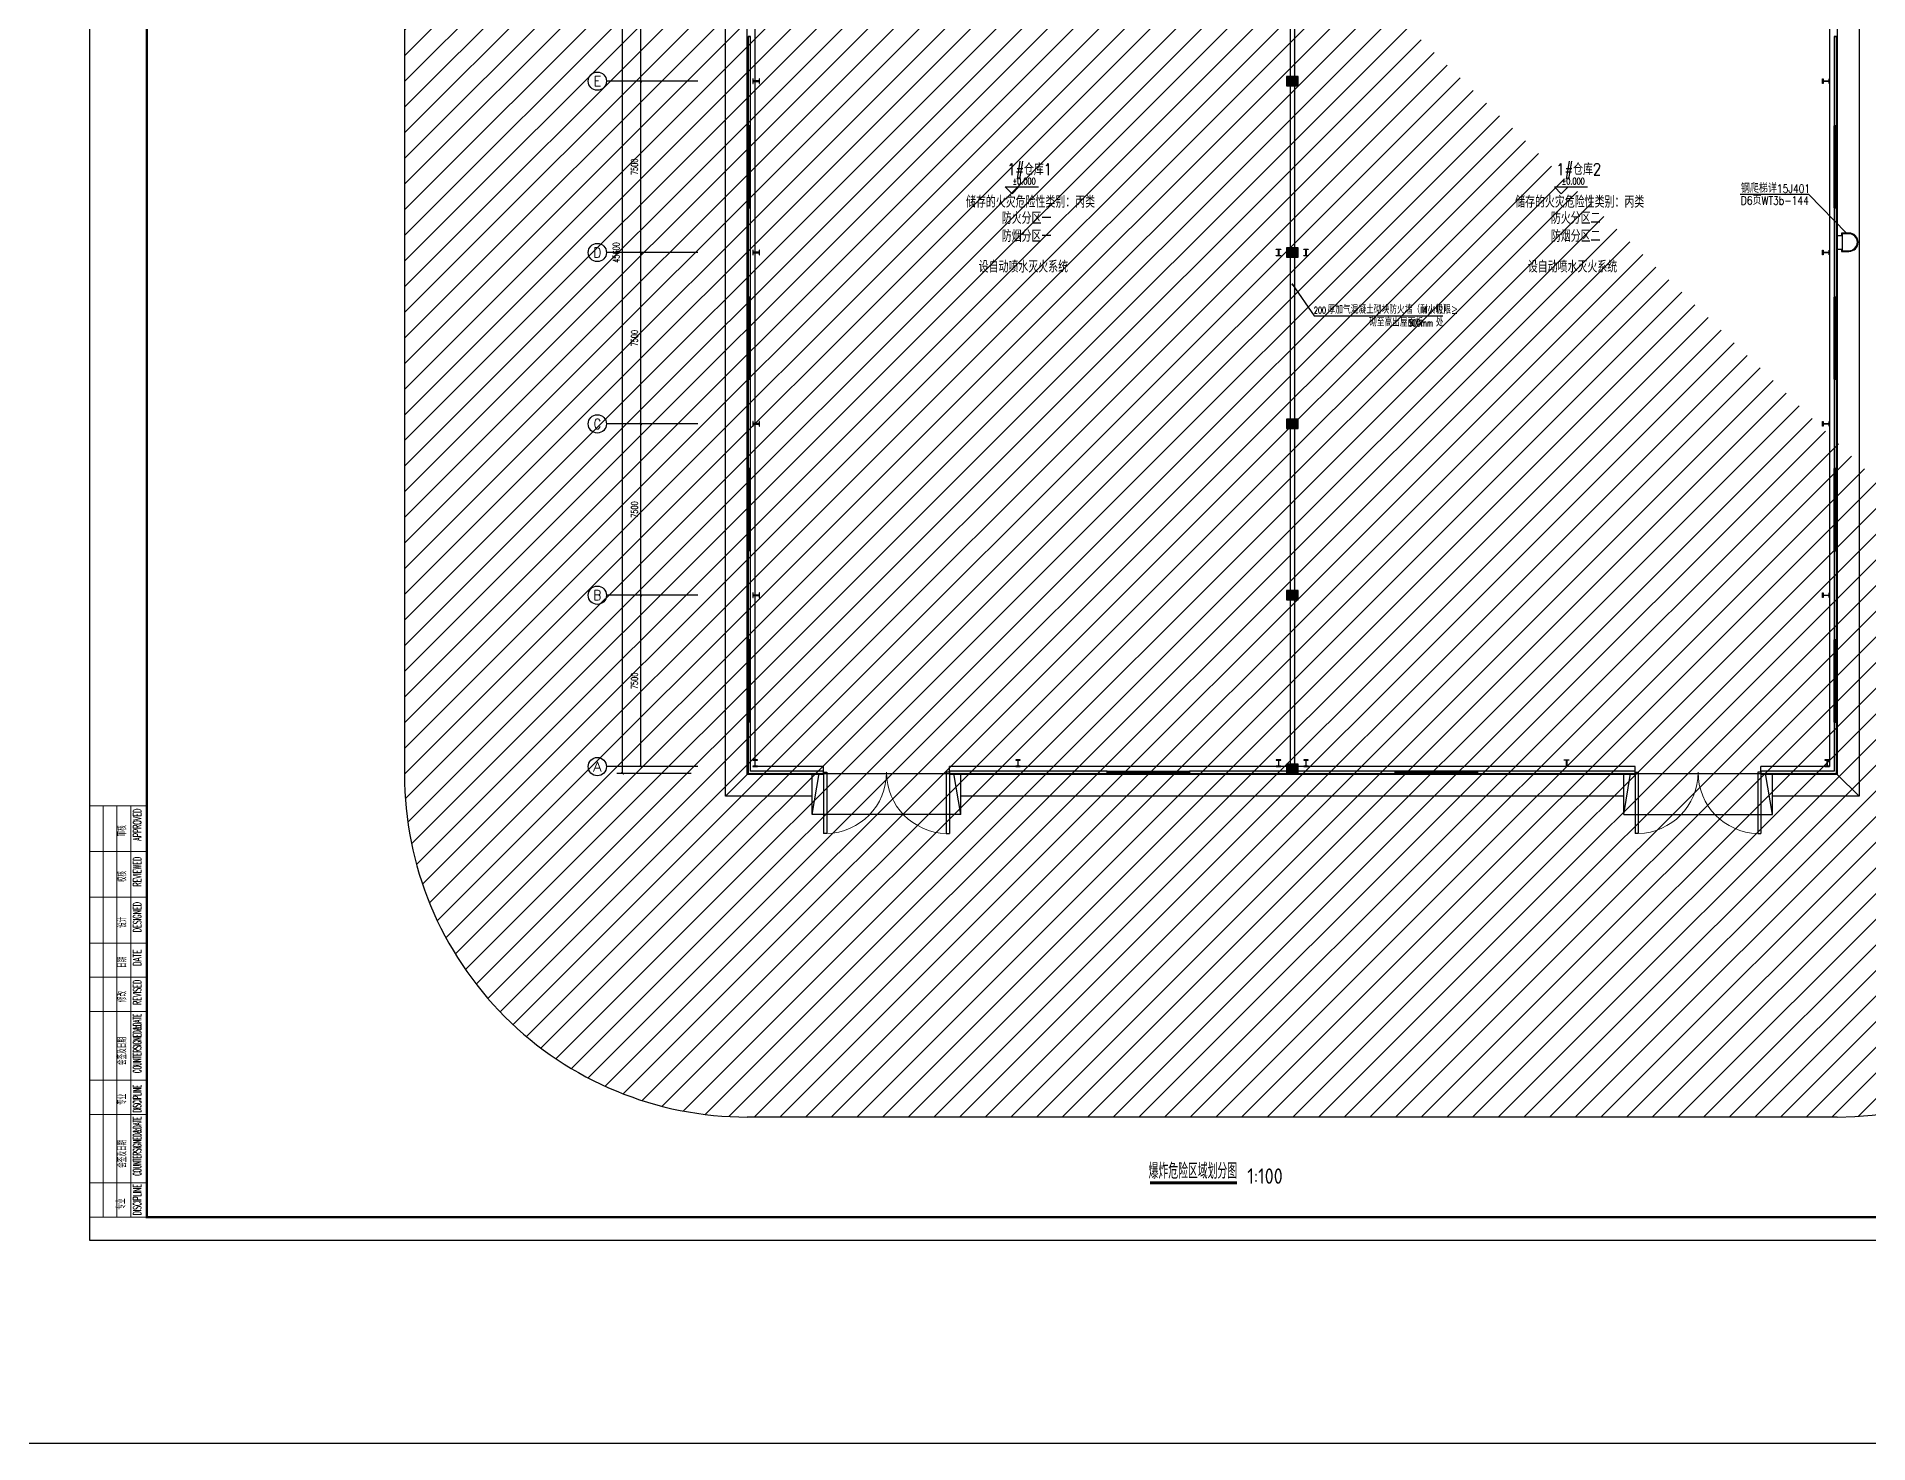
# Model space of a CAD drawing. Extents: x 4532298 to 10139194, y -639876 to -207028.
# Drawn here: x 5225717 to 5305847, y -383759 to -322187 of the extents above; entities that cross this region are included whole.
import ezdxf
from ezdxf.enums import TextEntityAlignment as Align

# ---------------------------------------------------------------- set-up
doc = ezdxf.new("R2010")
doc.units = 0
doc.header["$LTSCALE"] = 1000
doc.header["$MEASUREMENT"] = 0
doc.layers.get('0').update_dxf_attribs({"linetype": 'CONTINUOUS'})
doc.layers.get('Defpoints').update_dxf_attribs({"linetype": 'CONTINUOUS'})
for name, color, linetype in [('AXIS_TEXT', 7, 'CONTINUOUS'), ('DIM_SYMB', 3, 'CONTINUOUS'), ('PUB_HATCH', 8, 'CONTINUOUS'), ('PUB_TEXT', 7, 'CONTINUOUS'), ('PUB_TITLE', 4, 'CONTINUOUS'), ('PUB_WALL', 9, 'CONTINUOUS'), ('WALL-MOVE', 6, 'CONTINUOUS'), ('建筑底图', 251, 'CONTINUOUS')]:
    doc.layers.add(name, color=color, linetype=linetype)
doc.styles.add('_HZTXT', font='txt.shx', dxfattribs={"width": 0.8, "bigfont": 'HZTXT.shx'})
doc.styles.add('_TCH_AXIS', font='COMPLEX', dxfattribs={"bigfont": 'GBCBIG'})
doc.styles.add('_TCH_DIM', font='SIMPLEX', dxfattribs={"bigfont": 'GBCBIG'})
doc.styles.add('_TCH_DIM_T3', font='SIMPLEX', dxfattribs={"width": 0.705882, "bigfont": 'GBCBIG'})
doc.styles.add('COMPLEX', font='COMPLEX')
doc.styles.add('PDA', font='txt', dxfattribs={"width": 0.7, "bigfont": 'gbcbig.shx'})
doc.styles.add('sceic', font='sceie.shx', dxfattribs={"width": 0.67, "bigfont": 'sceic.shx'})
doc.styles.get("Standard").update_dxf_attribs({"font": 'GBENOR', "bigfont": 'GBCBIG'})
doc.styles.add('UserTxtStyle16', font='txt', dxfattribs={"width": 0.667, "bigfont": 'gbcbig.shx'})
doc.dimstyles.new('_TCH_ARCH&&100', dxfattribs={"dimtxt": 297.5, "dimasz": 100, "dimexe": 250, "dimexo": 300, "dimgap": 126.25, "dimtad": 1, "dimdec": 0, "dimzin": 0, "dimdsep": 46, "dimtxsty": '_TCH_DIM_T3', "dimblk": 'ARCHTICK', "dimcen": 0.09, "dimclrt": 7, "dimazin": 2, "dimtfac": 1, "dimtdec": 0, "dimtix": 1, "dimtmove": 2, "dimatfit": 3, "dimfxl": 0, "dimtolj": 1, "dimtzin": 0, "dimarcsym": 0})

# ---------------------------------------------------------------- blocks, each defined once
blk = doc.blocks.new('_ArchTick')
at = {"color": 0, "linetype": 'ByBlock', "const_width": 0.4}
blk.add_lwpolyline([(-0.5, -0.5), (0.5, 0.5)], dxfattribs=at)
blk = doc.blocks.new('*D1032')
at = {"layer": 'Defpoints', "color": 0, "transparency": 16777216}
for p in [(5251346, -308837), (5254646, -308837), (5254646, -354437)]:
    blk.add_point(p, dxfattribs=at)
at = {"layer": '建筑底图', "color": 0, "lineweight": -2, "transparency": 16777216}
for p, q in [((5254346, -308837), (5251096, -308837)), ((5251346, -354437), (5251346, -308837)), ((5254346, -354437), (5251096, -354437))]:
    blk.add_line(p, q, dxfattribs=at)
at = {"layer": '建筑底图', "color": 0, "lineweight": -2, "transparency": 16777216, "xscale": 100, "yscale": 100, "zscale": 100}
for p, rotation in [((5251346, -308837), 90), ((5251346, -354437), 270)]:
    blk.add_blockref('_ArchTick', p, dxfattribs=dict(at, rotation=rotation))
at = {"layer": '建筑底图', "color": 7, "transparency": 16777216, "insert": (5251071, -331637), "char_height": 297.5, "attachment_point": 5, "rotation": 90, "style": '_TCH_DIM_T3'}
blk.add_mtext('\\A1;45600', dxfattribs=at)
blk = doc.blocks.new('*D1033')
at = {"layer": 'Defpoints', "color": 0, "transparency": 16777216}
for p in [(5252146, -346637), (5254646, -346637), (5254646, -354137)]:
    blk.add_point(p, dxfattribs=at)
at = {"layer": '建筑底图', "color": 0, "lineweight": -2, "transparency": 16777216}
for p, q in [((5254346, -346637), (5251896, -346637)), ((5252146, -354137), (5252146, -346637)), ((5254346, -354137), (5251896, -354137))]:
    blk.add_line(p, q, dxfattribs=at)
at = {"layer": '建筑底图', "color": 0, "lineweight": -2, "transparency": 16777216, "xscale": 100, "yscale": 100, "zscale": 100}
for p, rotation in [((5252146, -346637), 90), ((5252146, -354137), 270)]:
    blk.add_blockref('_ArchTick', p, dxfattribs=dict(at, rotation=rotation))
at = {"layer": '建筑底图', "color": 7, "transparency": 16777216, "insert": (5251871, -350387), "char_height": 297.5, "attachment_point": 5, "rotation": 90, "style": '_TCH_DIM_T3'}
blk.add_mtext('\\A1;7500', dxfattribs=at)
blk = doc.blocks.new('*D1034')
at = {"layer": 'Defpoints', "color": 0, "transparency": 16777216}
for p in [(5252146, -339137), (5254646, -339137), (5254646, -346637)]:
    blk.add_point(p, dxfattribs=at)
at = {"layer": '建筑底图', "color": 0, "lineweight": -2, "transparency": 16777216}
for p, q in [((5254346, -339137), (5251896, -339137)), ((5252146, -346637), (5252146, -339137)), ((5254346, -346637), (5251896, -346637))]:
    blk.add_line(p, q, dxfattribs=at)
at = {"layer": '建筑底图', "color": 0, "lineweight": -2, "transparency": 16777216, "xscale": 100, "yscale": 100, "zscale": 100}
for p, rotation in [((5252146, -339137), 90), ((5252146, -346637), 270)]:
    blk.add_blockref('_ArchTick', p, dxfattribs=dict(at, rotation=rotation))
at = {"layer": '建筑底图', "color": 7, "transparency": 16777216, "insert": (5251871, -342887), "char_height": 297.5, "attachment_point": 5, "rotation": 90, "style": '_TCH_DIM_T3'}
blk.add_mtext('\\A1;7500', dxfattribs=at)
blk = doc.blocks.new('*D1035')
at = {"layer": 'Defpoints', "color": 0, "transparency": 16777216}
for p in [(5252146, -331637), (5254646, -331637), (5254646, -339137)]:
    blk.add_point(p, dxfattribs=at)
at = {"layer": '建筑底图', "color": 0, "lineweight": -2, "transparency": 16777216}
for p, q in [((5254346, -331637), (5251896, -331637)), ((5252146, -339137), (5252146, -331637)), ((5254346, -339137), (5251896, -339137))]:
    blk.add_line(p, q, dxfattribs=at)
at = {"layer": '建筑底图', "color": 0, "lineweight": -2, "transparency": 16777216, "xscale": 100, "yscale": 100, "zscale": 100}
for p, rotation in [((5252146, -331637), 90), ((5252146, -339137), 270)]:
    blk.add_blockref('_ArchTick', p, dxfattribs=dict(at, rotation=rotation))
at = {"layer": '建筑底图', "color": 7, "transparency": 16777216, "insert": (5251871, -335387), "char_height": 297.5, "attachment_point": 5, "rotation": 90, "style": '_TCH_DIM_T3'}
blk.add_mtext('\\A1;7500', dxfattribs=at)
blk = doc.blocks.new('*D1036')
at = {"layer": 'Defpoints', "color": 0, "transparency": 16777216}
for p in [(5252146, -324137), (5254646, -324137), (5254646, -331637)]:
    blk.add_point(p, dxfattribs=at)
at = {"layer": '建筑底图', "color": 0, "lineweight": -2, "transparency": 16777216}
for p, q in [((5254346, -324137), (5251896, -324137)), ((5252146, -331637), (5252146, -324137)), ((5254346, -331637), (5251896, -331637))]:
    blk.add_line(p, q, dxfattribs=at)
at = {"layer": '建筑底图', "color": 0, "lineweight": -2, "transparency": 16777216, "xscale": 100, "yscale": 100, "zscale": 100}
for p, rotation in [((5252146, -324137), 90), ((5252146, -331637), 270)]:
    blk.add_blockref('_ArchTick', p, dxfattribs=dict(at, rotation=rotation))
at = {"layer": '建筑底图', "color": 7, "transparency": 16777216, "insert": (5251871, -327887), "char_height": 297.5, "attachment_point": 5, "rotation": 90, "style": '_TCH_DIM_T3'}
blk.add_mtext('\\A1;7500', dxfattribs=at)
blk = doc.blocks.new('*D1037')
at = {"layer": 'Defpoints', "color": 0, "transparency": 16777216}
for p in [(5252146, -316637), (5254646, -316637), (5254646, -324137)]:
    blk.add_point(p, dxfattribs=at)
at = {"layer": '建筑底图', "color": 0, "lineweight": -2, "transparency": 16777216}
for p, q in [((5254346, -316637), (5251896, -316637)), ((5252146, -324137), (5252146, -316637)), ((5254346, -324137), (5251896, -324137))]:
    blk.add_line(p, q, dxfattribs=at)
at = {"layer": '建筑底图', "color": 0, "lineweight": -2, "transparency": 16777216, "xscale": 100, "yscale": 100, "zscale": 100}
for p, rotation in [((5252146, -316637), 90), ((5252146, -324137), 270)]:
    blk.add_blockref('_ArchTick', p, dxfattribs=dict(at, rotation=rotation))
at = {"layer": '建筑底图', "color": 7, "transparency": 16777216, "insert": (5251871, -320387), "char_height": 297.5, "attachment_point": 5, "rotation": 90, "style": '_TCH_DIM_T3'}
blk.add_mtext('\\A1;7500', dxfattribs=at)
blk = doc.blocks.new('$TCHSYS$WIN2D')
for p, q in [((-0.5, 0.5), (0.5, 0.5)), ((-0.5, 0.5), (-0.5, -0.5)), ((0.5, 0.5), (0.5, -0.5)), ((0.5, 0.167), (-0.5, 0.167)), ((0.5, -0.167), (-0.5, -0.167)), ((-0.5, -0.5), (0.5, -0.5))]:
    blk.add_line(p, q)
blk = doc.blocks.new('$DorLib2D$00000002')
for p, q in [((-0.5, 0), (-0.5, 0.4875)), ((-0.475, 0.4875), (-0.5, 0.4875)), ((-0.475, 0), (-0.475, 0.4875)), ((0.475, 0), (0.475, 0.4875)), ((0.475, 0.4875), (0.5, 0.4875)), ((0.5, 0), (0.5, 0.4875)), ((-0.5, 0), (-0.475, 0)), ((0.5, 0), (0.475, 0))]:
    blk.add_line(p, q)
at = {"lineweight": 13}
for centre, start, end in [((-0.4875, 0), 0, 88.53072), ((0.4875, 0), 91.46928, 180)]:
    blk.add_arc(centre, 0.4875, start, end, dxfattribs=at)
blk = doc.blocks.new('_FZH')
blk.add_lwpolyline([(-0.5, -0.5), (0.5, -0.5), (0.5, 0.5), (-0.5, 0.5)], close=True)
at = {"layer": 'PUB_HATCH'}
blk.add_solid([(-0.5, -0.5), (0.5, -0.5), (-0.5, 0.5), (0.5, 0.5)], dxfattribs=at)
blk = doc.blocks.new('_AXISO')
blk.add_circle((0, 0), 0.5)
at = {"layer": 'AXIS_TEXT', "style": 'COMPLEX', "width": 1.041667}
blk.add_attdef('A', text='', height=0.56, dxfattribs=at).set_placement((-0.25, -0.28), (0.25, -0.28), align=Align.FIT)

msp = doc.modelspace()

# ---------------------------------------------------------------- hatches: boundary and pattern name
h = msp.add_hatch()
h.set_pattern_fill('ANSI31', color=1, scale=500)
h.set_pattern_definition([(45, (-77519.9, -11738.2), (-561.26601, 561.26601), [])])
edge = h.paths.add_edge_path()
edge.add_arc((5304486.1, -308796.5), 15000, 359.999991, 450.000064)
edge.add_line((5319486.1, -308796.5), (5319486.1, -354476.5))
edge.add_line((5256806.1, -293796.5), (5304486.1, -293796.5))
edge.add_arc((5256806.1, -308796.5), 15000, 90, 180.000009)
edge.add_line((5241806.1, -308796.5), (5241806.1, -354476.5))
edge.add_arc((5256806.1, -354476.5), 15000, 179.999991, 270)
edge.add_line((5304486.1, -369476.5), (5256806.1, -369476.5))
edge.add_arc((5304486.1, -354476.5), 15000, 270, 360)
at = {"layer": 'PUB_WALL'}
for points in [[(5256846.1, -326086.5), (5256946.1, -326086.5), (5256916.1, -326056.5), (5256876.1, -326056.5)], [(5304346.1, -348586.5), (5304446.1, -348586.5), (5304416.1, -348556.5), (5304376.1, -348556.5)]]:
    msp.add_hatch(color=256, dxfattribs=at).paths.add_polyline_path(points)
at = {"layer": '建筑底图'}
for points in [[(5280546.1, -323936.5), (5280586.1, -323936.5), (5280586.1, -316836.5), (5280546.1, -316836.5)], [(5280706.1, -323936.5), (5280746.1, -323936.5), (5280746.1, -316836.5), (5280706.1, -316836.5)], [(5256946.1, -322186.5), (5256846.1, -322186.5), (5256876.1, -322216.5), (5256916.1, -322216.5)], [(5256846.1, -322186.5), (5256846.1, -326086.5), (5256876.1, -326056.5), (5256876.1, -322216.5)], [(5256946.1, -326086.5), (5256946.1, -322186.5), (5256916.1, -322216.5), (5256916.1, -326056.5)], [(5304446.1, -322186.5), (5304346.1, -322186.5), (5304376.1, -322216.5), (5304416.1, -322216.5)], [(5304346.1, -322186.5), (5304346.1, -326086.5), (5304376.1, -326056.5), (5304376.1, -322216.5)], [(5304446.1, -326086.5), (5304446.1, -322186.5), (5304416.1, -322216.5), (5304416.1, -326056.5)], [(5257330.1, -324146.5), (5257330.1, -324236.5), (5257346.1, -324236.5), (5257346.1, -324036.5), (5257330.1, -324036.5), (5257330.1, -324126.5), (5257062.1, -324126.5), (5257062.1, -324036.5), (5257046.1, -324036.5), (5257046.1, -324236.5), (5257062.1, -324236.5), (5257062.1, -324146.5)], [(5280896.1, -323936.5), (5280396.1, -323936.5), (5280436.1, -323976.5), (5280856.1, -323976.5)], [(5280396.1, -323936.5), (5280396.1, -324336.5), (5280436.1, -324296.5), (5280436.1, -323976.5)], [(5280396.1, -324336.5), (5280896.1, -324336.5), (5280856.1, -324296.5), (5280436.1, -324296.5)], [(5280546.1, -331436.5), (5280586.1, -331436.5), (5280586.1, -324336.5), (5280546.1, -324336.5)], [(5280706.1, -331436.5), (5280746.1, -331436.5), (5280746.1, -324336.5), (5280706.1, -324336.5)], [(5280896.1, -324336.5), (5280896.1, -323936.5), (5280856.1, -323976.5), (5280856.1, -324296.5)], [(5303862.1, -324146.5), (5303862.1, -324236.5), (5303846.1, -324236.5), (5303846.1, -324036.5), (5303862.1, -324036.5), (5303862.1, -324126.5), (5304130.1, -324126.5), (5304130.1, -324036.5), (5304146.1, -324036.5), (5304146.1, -324236.5), (5304130.1, -324236.5), (5304130.1, -324146.5)], [(5304346.1, -326086.5), (5304446.1, -326086.5), (5304416.1, -326056.5), (5304376.1, -326056.5)], [(5256946.1, -329686.5), (5256846.1, -329686.5), (5256876.1, -329716.5), (5256916.1, -329716.5)], [(5256846.1, -329686.5), (5256846.1, -333586.5), (5256876.1, -333556.5), (5256876.1, -329716.5)], [(5256946.1, -333586.5), (5256946.1, -329686.5), (5256916.1, -329716.5), (5256916.1, -333556.5)], [(5304446.1, -329686.5), (5304346.1, -329686.5), (5304376.1, -329716.5), (5304416.1, -329716.5)], [(5304346.1, -329686.5), (5304346.1, -333586.5), (5304376.1, -333556.5), (5304376.1, -329716.5)], [(5304446.1, -333586.5), (5304446.1, -329686.5), (5304416.1, -329716.5), (5304416.1, -333556.5)], [(5257330.1, -331646.5), (5257330.1, -331736.5), (5257346.1, -331736.5), (5257346.1, -331536.5), (5257330.1, -331536.5), (5257330.1, -331626.5), (5257062.1, -331626.5), (5257062.1, -331536.5), (5257046.1, -331536.5), (5257046.1, -331736.5), (5257062.1, -331736.5), (5257062.1, -331646.5)], [(5280056.1, -331770.5), (5280146.1, -331770.5), (5280146.1, -331786.5), (5279946.1, -331786.5), (5279946.1, -331770.5), (5280036.1, -331770.5), (5280036.1, -331502.5), (5279946.1, -331502.5), (5279946.1, -331486.5), (5280146.1, -331486.5), (5280146.1, -331502.5), (5280056.1, -331502.5)], [(5280896.1, -331436.5), (5280396.1, -331436.5), (5280436.1, -331476.5), (5280856.1, -331476.5)], [(5280396.1, -331436.5), (5280396.1, -331836.5), (5280436.1, -331796.5), (5280436.1, -331476.5)], [(5280896.1, -331836.5), (5280896.1, -331436.5), (5280856.1, -331476.5), (5280856.1, -331796.5)], [(5281256.1, -331770.5), (5281346.1, -331770.5), (5281346.1, -331786.5), (5281146.1, -331786.5), (5281146.1, -331770.5), (5281236.1, -331770.5), (5281236.1, -331502.5), (5281146.1, -331502.5), (5281146.1, -331486.5), (5281346.1, -331486.5), (5281346.1, -331502.5), (5281256.1, -331502.5)], [(5303862.1, -331646.5), (5303862.1, -331736.5), (5303846.1, -331736.5), (5303846.1, -331536.5), (5303862.1, -331536.5), (5303862.1, -331626.5), (5304130.1, -331626.5), (5304130.1, -331536.5), (5304146.1, -331536.5), (5304146.1, -331736.5), (5304130.1, -331736.5), (5304130.1, -331646.5)], [(5280396.1, -331836.5), (5280896.1, -331836.5), (5280856.1, -331796.5), (5280436.1, -331796.5)], [(5280546.1, -338936.5), (5280586.1, -338936.5), (5280586.1, -331836.5), (5280546.1, -331836.5)], [(5280706.1, -338936.5), (5280746.1, -338936.5), (5280746.1, -331836.5), (5280706.1, -331836.5)], [(5256846.1, -333586.5), (5256946.1, -333586.5), (5256916.1, -333556.5), (5256876.1, -333556.5)], [(5304346.1, -333586.5), (5304446.1, -333586.5), (5304416.1, -333556.5), (5304376.1, -333556.5)], [(5256946.1, -337186.5), (5256846.1, -337186.5), (5256876.1, -337216.5), (5256916.1, -337216.5)], [(5256846.1, -337186.5), (5256846.1, -341086.5), (5256876.1, -341056.5), (5256876.1, -337216.5)], [(5256946.1, -341086.5), (5256946.1, -337186.5), (5256916.1, -337216.5), (5256916.1, -341056.5)], [(5304446.1, -337186.5), (5304346.1, -337186.5), (5304376.1, -337216.5), (5304416.1, -337216.5)], [(5304346.1, -337186.5), (5304346.1, -341086.5), (5304376.1, -341056.5), (5304376.1, -337216.5)], [(5304446.1, -341086.5), (5304446.1, -337186.5), (5304416.1, -337216.5), (5304416.1, -341056.5)], [(5280896.1, -338936.5), (5280396.1, -338936.5), (5280436.1, -338976.5), (5280856.1, -338976.5)], [(5280396.1, -338936.5), (5280396.1, -339336.5), (5280436.1, -339296.5), (5280436.1, -338976.5)], [(5280896.1, -339336.5), (5280896.1, -338936.5), (5280856.1, -338976.5), (5280856.1, -339296.5)], [(5257330.1, -339146.5), (5257330.1, -339236.5), (5257346.1, -339236.5), (5257346.1, -339036.5), (5257330.1, -339036.5), (5257330.1, -339126.5), (5257062.1, -339126.5), (5257062.1, -339036.5), (5257046.1, -339036.5), (5257046.1, -339236.5), (5257062.1, -339236.5), (5257062.1, -339146.5)], [(5280396.1, -339336.5), (5280896.1, -339336.5), (5280856.1, -339296.5), (5280436.1, -339296.5)], [(5280546.1, -346436.5), (5280586.1, -346436.5), (5280586.1, -339336.5), (5280546.1, -339336.5)], [(5280706.1, -346436.5), (5280746.1, -346436.5), (5280746.1, -339336.5), (5280706.1, -339336.5)], [(5303862.1, -339146.5), (5303862.1, -339236.5), (5303846.1, -339236.5), (5303846.1, -339036.5), (5303862.1, -339036.5), (5303862.1, -339126.5), (5304130.1, -339126.5), (5304130.1, -339036.5), (5304146.1, -339036.5), (5304146.1, -339236.5), (5304130.1, -339236.5), (5304130.1, -339146.5)], [(5256846.1, -341086.5), (5256946.1, -341086.5), (5256916.1, -341056.5), (5256876.1, -341056.5)], [(5304346.1, -341086.5), (5304446.1, -341086.5), (5304416.1, -341056.5), (5304376.1, -341056.5)], [(5256946.1, -344686.5), (5256846.1, -344686.5), (5256876.1, -344716.5), (5256916.1, -344716.5)], [(5256846.1, -344686.5), (5256846.1, -348586.5), (5256876.1, -348556.5), (5256876.1, -344716.5)], [(5256946.1, -348586.5), (5256946.1, -344686.5), (5256916.1, -344716.5), (5256916.1, -348556.5)], [(5304446.1, -344686.5), (5304346.1, -344686.5), (5304376.1, -344716.5), (5304416.1, -344716.5)], [(5304346.1, -344686.5), (5304346.1, -348586.5), (5304376.1, -348556.5), (5304376.1, -344716.5)], [(5304446.1, -348586.5), (5304446.1, -344686.5), (5304416.1, -344716.5), (5304416.1, -348556.5)], [(5257330.1, -346646.5), (5257330.1, -346736.5), (5257346.1, -346736.5), (5257346.1, -346536.5), (5257330.1, -346536.5), (5257330.1, -346626.5), (5257062.1, -346626.5), (5257062.1, -346536.5), (5257046.1, -346536.5), (5257046.1, -346736.5), (5257062.1, -346736.5), (5257062.1, -346646.5)], [(5280896.1, -346436.5), (5280396.1, -346436.5), (5280436.1, -346476.5), (5280856.1, -346476.5)], [(5280396.1, -346436.5), (5280396.1, -346836.5), (5280436.1, -346796.5), (5280436.1, -346476.5)], [(5280396.1, -346836.5), (5280896.1, -346836.5), (5280856.1, -346796.5), (5280436.1, -346796.5)], [(5280546.1, -354036.5), (5280586.1, -354036.5), (5280586.1, -346836.5), (5280546.1, -346836.5)], [(5280706.1, -354036.5), (5280746.1, -354036.5), (5280746.1, -346836.5), (5280706.1, -346836.5)], [(5280896.1, -346836.5), (5280896.1, -346436.5), (5280856.1, -346476.5), (5280856.1, -346796.5)], [(5303862.1, -346646.5), (5303862.1, -346736.5), (5303846.1, -346736.5), (5303846.1, -346536.5), (5303862.1, -346536.5), (5303862.1, -346626.5), (5304130.1, -346626.5), (5304130.1, -346536.5), (5304146.1, -346536.5), (5304146.1, -346736.5), (5304130.1, -346736.5), (5304130.1, -346646.5)], [(5256846.1, -348586.5), (5256946.1, -348586.5), (5256916.1, -348556.5), (5256876.1, -348556.5)], [(5256946.1, -352186.5), (5256846.1, -352186.5), (5256876.1, -352216.5), (5256916.1, -352216.5)], [(5256846.1, -352186.5), (5256846.1, -354436.5), (5256876.1, -354406.5), (5256876.1, -352216.5)], [(5256946.1, -354336.5), (5256946.1, -352186.5), (5256916.1, -352216.5), (5256916.1, -354366.5)], [(5304446.1, -352186.5), (5304346.1, -352186.5), (5304376.1, -352216.5), (5304416.1, -352216.5)], [(5304346.1, -352186.5), (5304346.1, -354336.5), (5304376.1, -354366.5), (5304376.1, -352216.5)], [(5304446.1, -354436.5), (5304446.1, -352186.5), (5304416.1, -352216.5), (5304416.1, -354406.5)], [(5257156.1, -353852.5), (5257246.1, -353852.5), (5257246.1, -353836.5), (5257046.1, -353836.5), (5257046.1, -353852.5), (5257136.1, -353852.5), (5257136.1, -354120.5), (5257046.1, -354120.5), (5257046.1, -354136.5), (5257246.1, -354136.5), (5257246.1, -354120.5), (5257156.1, -354120.5)], [(5268656.1, -353852.5), (5268746.1, -353852.5), (5268746.1, -353836.5), (5268546.1, -353836.5), (5268546.1, -353852.5), (5268636.1, -353852.5), (5268636.1, -354120.5), (5268546.1, -354120.5), (5268546.1, -354136.5), (5268746.1, -354136.5), (5268746.1, -354120.5), (5268656.1, -354120.5)], [(5280056.1, -353852.5), (5280146.1, -353852.5), (5280146.1, -353836.5), (5279946.1, -353836.5), (5279946.1, -353852.5), (5280036.1, -353852.5), (5280036.1, -354120.5), (5279946.1, -354120.5), (5279946.1, -354136.5), (5280146.1, -354136.5), (5280146.1, -354120.5), (5280056.1, -354120.5)], [(5280896.1, -354036.5), (5280396.1, -354036.5), (5280436.1, -354076.5), (5280856.1, -354076.5)], [(5280396.1, -354036.5), (5280396.1, -354436.5), (5280436.1, -354396.5), (5280436.1, -354076.5)], [(5280896.1, -354436.5), (5280896.1, -354036.5), (5280856.1, -354076.5), (5280856.1, -354396.5)], [(5281256.1, -353852.5), (5281346.1, -353852.5), (5281346.1, -353836.5), (5281146.1, -353836.5), (5281146.1, -353852.5), (5281236.1, -353852.5), (5281236.1, -354120.5), (5281146.1, -354120.5), (5281146.1, -354136.5), (5281346.1, -354136.5), (5281346.1, -354120.5), (5281256.1, -354120.5)], [(5292636.1, -353852.5), (5292546.1, -353852.5), (5292546.1, -353836.5), (5292746.1, -353836.5), (5292746.1, -353852.5), (5292656.1, -353852.5), (5292656.1, -354120.5), (5292746.1, -354120.5), (5292746.1, -354136.5), (5292546.1, -354136.5), (5292546.1, -354120.5), (5292636.1, -354120.5)], [(5304056.1, -353852.5), (5304146.1, -353852.5), (5304146.1, -353836.5), (5303946.1, -353836.5), (5303946.1, -353852.5), (5304036.1, -353852.5), (5304036.1, -354120.5), (5303946.1, -354120.5), (5303946.1, -354136.5), (5304146.1, -354136.5), (5304146.1, -354120.5), (5304056.1, -354120.5)], [(5256846.1, -354436.5), (5260146.1, -354436.5), (5260116.1, -354406.5), (5256876.1, -354406.5)], [(5260146.1, -354336.5), (5256946.1, -354336.5), (5256916.1, -354366.5), (5260116.1, -354366.5)], [(5260146.1, -354436.5), (5260146.1, -354336.5), (5260116.1, -354366.5), (5260116.1, -354406.5)], [(5272546.1, -354336.5), (5265646.1, -354336.5), (5265676.1, -354366.5), (5272516.1, -354366.5)], [(5265646.1, -354336.5), (5265646.1, -354436.5), (5265676.1, -354406.5), (5265676.1, -354366.5)], [(5265646.1, -354436.5), (5272546.1, -354436.5), (5272516.1, -354406.5), (5265676.1, -354406.5)], [(5272546.1, -354436.5), (5272546.1, -354336.5), (5272516.1, -354366.5), (5272516.1, -354406.5)], [(5280396.1, -354366.5), (5280396.1, -354336.5), (5276146.1, -354336.5), (5276176.1, -354366.5)], [(5276146.1, -354336.5), (5276146.1, -354436.5), (5276176.1, -354406.5), (5276176.1, -354366.5)], [(5280396.1, -354436.5), (5280396.1, -354406.5), (5276176.1, -354406.5), (5276146.1, -354436.5)], [(5280396.1, -354436.5), (5280896.1, -354436.5), (5280856.1, -354396.5), (5280436.1, -354396.5)], [(5280896.1, -354336.5), (5280896.1, -354366.5), (5285116.1, -354366.5), (5285146.1, -354336.5)], [(5280896.1, -354406.5), (5280896.1, -354436.5), (5285146.1, -354436.5), (5285116.1, -354406.5)], [(5285146.1, -354436.5), (5285146.1, -354336.5), (5285116.1, -354366.5), (5285116.1, -354406.5)], [(5295646.1, -354336.5), (5288746.1, -354336.5), (5288776.1, -354366.5), (5295616.1, -354366.5)], [(5288746.1, -354336.5), (5288746.1, -354436.5), (5288776.1, -354406.5), (5288776.1, -354366.5)], [(5288746.1, -354436.5), (5295646.1, -354436.5), (5295616.1, -354406.5), (5288776.1, -354406.5)], [(5295646.1, -354436.5), (5295646.1, -354336.5), (5295616.1, -354366.5), (5295616.1, -354406.5)], [(5304346.1, -354336.5), (5301146.1, -354336.5), (5301176.1, -354366.5), (5304376.1, -354366.5)], [(5301146.1, -354336.5), (5301146.1, -354436.5), (5301176.1, -354406.5), (5301176.1, -354366.5)], [(5301146.1, -354436.5), (5304446.1, -354436.5), (5304416.1, -354406.5), (5301176.1, -354406.5)]]:
    msp.add_hatch(color=256, dxfattribs=at).paths.add_polyline_path(points)

# ---------------------------------------------------------------- linework, layer by layer
at = {"color": 1}
for p, q in [((5241806.1, -308796.5), (5241806.1, -354476.5)), ((5304486.1, -369476.5), (5256806.1, -369476.5))]:
    msp.add_line(p, q, dxfattribs=at)
at = {"linetype": 'Continuous', "lineweight": 0}
for p, q in [((5228632, -373858.8), (5228632, -355858.8)), ((5229232, -373858.8), (5229232, -355858.8)), ((5229832, -373858.8), (5229832, -355858.8)), ((5228032, -357858.8), (5230532, -357858.8)), ((5228032, -359858.8), (5230532, -359858.8)), ((5228032, -361858.8), (5230532, -361858.8)), ((5228032, -363358.8), (5230532, -363358.8)), ((5228032, -364858.8), (5230532, -364858.8)), ((5228032, -367858.8), (5230532, -367858.8)), ((5228032, -369358.8), (5230532, -369358.8)), ((5228032, -372358.8), (5230532, -372358.8))]:
    msp.add_line(p, q, dxfattribs=at)
at = {"color": 1}
msp.add_lwpolyline([(4532297.7, -207028.1), (5358391.9, -207028.1), (5358391.9, -383759.2), (4532297.7, -383759.2)], close=True, dxfattribs=at)
at = {"linetype": 'Continuous', "lineweight": 0}
msp.add_lwpolyline([(5228032, -355858.8), (5228032, -373858.8), (5230532, -373858.8), (5230532, -355858.8), (5228032, -355858.8)], dxfattribs=at)
at = {"color": 1}
for centre, start, end in [((5256806.1, -354476.5), 179.999991, 270), ((5304486.1, -354476.5), 270, 0)]:
    msp.add_arc(centre, 15000, start, end, dxfattribs=at)
at = {"layer": 'DIM_SYMB', "const_width": 140}
msp.add_lwpolyline([(5274418.8, -372353.4), (5278229.5, -372353.4)], dxfattribs=at)
at = {"layer": 'PUB_TITLE'}
msp.add_lwpolyline([(5228032, -374858.8), (5346932, -374858.8), (5346932, -290758.8), (5228032, -290758.8)], close=True, dxfattribs=at)
at = {"layer": 'PUB_TITLE', "const_width": 100}
msp.add_lwpolyline([(5230532, -373858.8), (5345932, -373858.8), (5345932, -291758.8), (5230532, -291758.8)], close=True, dxfattribs=at)
at = {"layer": 'WALL-MOVE'}
for p, q in [((5256846.1, -326086.5), (5256946.1, -326086.5)), ((5304346.1, -348586.5), (5304446.1, -348586.5))]:
    msp.add_line(p, q, dxfattribs=at)
at = {"layer": '建筑底图'}
for p, q in [((5280546.1, -316836.5), (5280546.1, -323936.5)), ((5280746.1, -316836.5), (5280746.1, -323936.5)), ((5256946.1, -322186.5), (5256846.1, -322186.5)), ((5256846.1, -322186.5), (5256846.1, -326086.5)), ((5256946.1, -326086.5), (5256946.1, -322186.5)), ((5304446.1, -322186.5), (5304346.1, -322186.5)), ((5304346.1, -322186.5), (5304346.1, -326086.5)), ((5304446.1, -326086.5), (5304446.1, -322186.5)), ((5254646.1, -324136.5), (5250646.1, -324136.5)), ((5280546.1, -324336.5), (5280546.1, -331436.5)), ((5280746.1, -324336.5), (5280746.1, -331436.5)), ((5304346.1, -326086.5), (5304446.1, -326086.5)), ((5268390.3, -329067.1), (5268090.3, -328767.1)), ((5268090.3, -328767.1), (5269540.3, -328767.1)), ((5268390.3, -329067.1), (5268690.3, -328767.1)), ((5292412.7, -329067.1), (5292112.7, -328767.1)), ((5292112.7, -328767.1), (5293562.7, -328767.1)), ((5292412.7, -329067.1), (5292712.7, -328767.1)), ((5303246.4, -329104.2), (5304893.7, -330786.5)), ((5256946.1, -329686.5), (5256846.1, -329686.5)), ((5256846.1, -329686.5), (5256846.1, -333586.5)), ((5256946.1, -333586.5), (5256946.1, -329686.5)), ((5304446.1, -329686.5), (5304346.1, -329686.5)), ((5304346.1, -329686.5), (5304346.1, -333586.5)), ((5304446.1, -333586.5), (5304446.1, -329686.5)), ((5254646.1, -331636.5), (5250646.1, -331636.5)), ((5280546.1, -331836.5), (5280546.1, -338936.5)), ((5280746.1, -331836.5), (5280746.1, -338936.5)), ((5280652.3, -333035.6), (5281600.5, -334414.5)), ((5256846.1, -333586.5), (5256946.1, -333586.5)), ((5304346.1, -333586.5), (5304446.1, -333586.5)), ((5281600.5, -334414.5), (5287234.6, -334414.5)), ((5256946.1, -337186.5), (5256846.1, -337186.5)), ((5256846.1, -337186.5), (5256846.1, -341086.5)), ((5256946.1, -341086.5), (5256946.1, -337186.5)), ((5304446.1, -337186.5), (5304346.1, -337186.5)), ((5304346.1, -337186.5), (5304346.1, -341086.5)), ((5304446.1, -341086.5), (5304446.1, -337186.5)), ((5254646.1, -339136.5), (5250646.1, -339136.5)), ((5280546.1, -339336.5), (5280546.1, -346436.5)), ((5280746.1, -339336.5), (5280746.1, -346436.5)), ((5256846.1, -341086.5), (5256946.1, -341086.5)), ((5304346.1, -341086.5), (5304446.1, -341086.5)), ((5256946.1, -344686.5), (5256846.1, -344686.5)), ((5256846.1, -344686.5), (5256846.1, -348586.5)), ((5256946.1, -348586.5), (5256946.1, -344686.5)), ((5304446.1, -344686.5), (5304346.1, -344686.5)), ((5304346.1, -344686.5), (5304346.1, -348586.5)), ((5304446.1, -348586.5), (5304446.1, -344686.5)), ((5254646.1, -346636.5), (5250646.1, -346636.5)), ((5280546.1, -346836.5), (5280546.1, -354036.5)), ((5280746.1, -346836.5), (5280746.1, -354036.5)), ((5256846.1, -348586.5), (5256946.1, -348586.5)), ((5256946.1, -352186.5), (5256846.1, -352186.5)), ((5256846.1, -352186.5), (5256846.1, -354436.5)), ((5256946.1, -354336.5), (5256946.1, -352186.5)), ((5304446.1, -352186.5), (5304346.1, -352186.5)), ((5304346.1, -352186.5), (5304346.1, -354336.5)), ((5304446.1, -354436.5), (5304446.1, -352186.5)), ((5254646.1, -354136.5), (5250646.1, -354136.5)), ((5260146.1, -354336.5), (5260146.1, -354136.5)), ((5265646.1, -354336.5), (5265646.1, -354136.5)), ((5295645.9, -354336.5), (5295645.9, -354136.5)), ((5301145.9, -354336.5), (5301145.9, -354136.5)), ((5256806.1, -354476.5), (5255846.1, -355436.5)), ((5256846.1, -354436.5), (5260146.1, -354436.5)), ((5260146.1, -354336.5), (5256946.1, -354336.5)), ((5259646.1, -356236.5), (5259646.1, -354436.5)), ((5259646.1, -356236.5), (5259946.1, -354436.5)), ((5260146.1, -354436.5), (5260146.1, -354336.5)), ((5260146.1, -354436.5), (5260146.1, -354476.5)), ((5260146.1, -354436.5), (5265646.1, -354436.5)), ((5272546.1, -354336.5), (5265646.1, -354336.5)), ((5265646.1, -354336.5), (5265646.1, -354436.5)), ((5265646.1, -354436.5), (5265646.1, -354476.5)), ((5265646.1, -354436.5), (5272546.1, -354436.5)), ((5266146.1, -356236.5), (5265846.1, -354436.5)), ((5266146.1, -356236.5), (5266146.1, -354436.5)), ((5272546.1, -354436.5), (5272546.1, -354336.5)), ((5280396.1, -354336.5), (5276146.1, -354336.5)), ((5276146.1, -354336.5), (5276146.1, -354436.5)), ((5276146.1, -354436.5), (5280396.1, -354436.5)), ((5285146.1, -354336.5), (5280896.1, -354336.5)), ((5280896.1, -354436.5), (5285146.1, -354436.5)), ((5285146.1, -354436.5), (5285146.1, -354336.5)), ((5295646.1, -354336.5), (5288746.1, -354336.5)), ((5288746.1, -354336.5), (5288746.1, -354436.5)), ((5288746.1, -354436.5), (5295646.1, -354436.5)), ((5295146.1, -356236.5), (5295146.1, -354436.5)), ((5295146.1, -356236.5), (5295446.1, -354436.5)), ((5295645.9, -354436.5), (5295645.9, -354476.5)), ((5295646.1, -354436.5), (5295646.1, -354336.5)), ((5295646.1, -354436.5), (5301146.1, -354436.5)), ((5301145.9, -354436.5), (5301145.9, -354476.5)), ((5304346.1, -354336.5), (5301146.1, -354336.5)), ((5301146.1, -354336.5), (5301146.1, -354436.5)), ((5301146.1, -354436.5), (5304446.1, -354436.5)), ((5301646.1, -356236.5), (5301346.1, -354436.5)), ((5301646.1, -356236.5), (5301646.1, -354436.5)), ((5304486.1, -354476.5), (5305446.1, -355436.5)), ((5266146.1, -356236.5), (5259646.1, -356236.5)), ((5295146.1, -356236.5), (5301646.1, -356236.5))]:
    msp.add_line(p, q, dxfattribs=at)
for points in [[(5259646.1, -355436.5), (5255846.1, -355436.5), (5255846.1, -307836.5), (5259646.1, -307836.5)], [(5301646.1, -307836.5), (5305446.1, -307836.5), (5305446.1, -355436.5), (5301646.1, -355436.5)], [(5260146.1, -354476.5), (5256806.1, -354476.5), (5256806.1, -308796.5), (5260146.1, -308796.5)], [(5260146.1, -354136.5), (5257146.1, -354136.5), (5257146.1, -309136.5), (5260146.1, -309136.5)], [(5301146.1, -308796.5), (5304486.1, -308796.5), (5304486.1, -354476.5), (5301145.9, -354476.5)], [(5301146.1, -309136.5), (5304146.1, -309136.5), (5304146.1, -354136.5), (5301145.9, -354136.5)], [(5303246.4, -329104.2), (5300239.6, -329104.2), (5300239.6, -329104.2)], [(5304446.1, -330886.5), (5304696.1, -330886.5)], [(5304446.1, -331486.5), (5304696.1, -331486.5)], [(5280396.1, -354136.5), (5265646.1, -354136.5)], [(5295645.9, -354136.5), (5280896.1, -354136.5)], [(5280646.1, -354476.5), (5265646.1, -354476.5)], [(5295645.9, -354476.5), (5280646.1, -354476.5)], [(5280646.1, -355436.5), (5266146.1, -355436.5)], [(5295146.1, -355436.5), (5280646.1, -355436.5)]]:
    msp.add_lwpolyline(points, dxfattribs=at)
for points in [[(5257046.1, -324036.5), (5257046.1, -324236.5), (5257062.1, -324236.5), (5257062.1, -324146.5), (5257330.1, -324146.5), (5257330.1, -324236.5), (5257346.1, -324236.5), (5257346.1, -324036.5), (5257330.1, -324036.5), (5257330.1, -324126.5), (5257062.1, -324126.5), (5257062.1, -324036.5)], [(5304146.1, -324036.5), (5304146.1, -324236.5), (5304130.1, -324236.5), (5304130.1, -324146.5), (5303862.1, -324146.5), (5303862.1, -324236.5), (5303846.1, -324236.5), (5303846.1, -324036.5), (5303862.1, -324036.5), (5303862.1, -324126.5), (5304130.1, -324126.5), (5304130.1, -324036.5)], [(5257046.1, -331536.5), (5257046.1, -331736.5), (5257062.1, -331736.5), (5257062.1, -331646.5), (5257330.1, -331646.5), (5257330.1, -331736.5), (5257346.1, -331736.5), (5257346.1, -331536.5), (5257330.1, -331536.5), (5257330.1, -331626.5), (5257062.1, -331626.5), (5257062.1, -331536.5)], [(5279946.1, -331486.5), (5280146.1, -331486.5), (5280146.1, -331502.5), (5280056.1, -331502.5), (5280056.1, -331770.5), (5280146.1, -331770.5), (5280146.1, -331786.5), (5279946.1, -331786.5), (5279946.1, -331770.5), (5280036.1, -331770.5), (5280036.1, -331502.5), (5279946.1, -331502.5)], [(5281146.1, -331486.5), (5281346.1, -331486.5), (5281346.1, -331502.5), (5281256.1, -331502.5), (5281256.1, -331770.5), (5281346.1, -331770.5), (5281346.1, -331786.5), (5281146.1, -331786.5), (5281146.1, -331770.5), (5281236.1, -331770.5), (5281236.1, -331502.5), (5281146.1, -331502.5)], [(5304146.1, -331536.5), (5304146.1, -331736.5), (5304130.1, -331736.5), (5304130.1, -331646.5), (5303862.1, -331646.5), (5303862.1, -331736.5), (5303846.1, -331736.5), (5303846.1, -331536.5), (5303862.1, -331536.5), (5303862.1, -331626.5), (5304130.1, -331626.5), (5304130.1, -331536.5)], [(5257046.1, -339036.5), (5257046.1, -339236.5), (5257062.1, -339236.5), (5257062.1, -339146.5), (5257330.1, -339146.5), (5257330.1, -339236.5), (5257346.1, -339236.5), (5257346.1, -339036.5), (5257330.1, -339036.5), (5257330.1, -339126.5), (5257062.1, -339126.5), (5257062.1, -339036.5)], [(5304146.1, -339036.5), (5304146.1, -339236.5), (5304130.1, -339236.5), (5304130.1, -339146.5), (5303862.1, -339146.5), (5303862.1, -339236.5), (5303846.1, -339236.5), (5303846.1, -339036.5), (5303862.1, -339036.5), (5303862.1, -339126.5), (5304130.1, -339126.5), (5304130.1, -339036.5)], [(5257046.1, -346536.5), (5257046.1, -346736.5), (5257062.1, -346736.5), (5257062.1, -346646.5), (5257330.1, -346646.5), (5257330.1, -346736.5), (5257346.1, -346736.5), (5257346.1, -346536.5), (5257330.1, -346536.5), (5257330.1, -346626.5), (5257062.1, -346626.5), (5257062.1, -346536.5)], [(5304146.1, -346536.5), (5304146.1, -346736.5), (5304130.1, -346736.5), (5304130.1, -346646.5), (5303862.1, -346646.5), (5303862.1, -346736.5), (5303846.1, -346736.5), (5303846.1, -346536.5), (5303862.1, -346536.5), (5303862.1, -346626.5), (5304130.1, -346626.5), (5304130.1, -346536.5)], [(5257046.1, -354136.5), (5257246.1, -354136.5), (5257246.1, -354120.5), (5257156.1, -354120.5), (5257156.1, -353852.5), (5257246.1, -353852.5), (5257246.1, -353836.5), (5257046.1, -353836.5), (5257046.1, -353852.5), (5257136.1, -353852.5), (5257136.1, -354120.5), (5257046.1, -354120.5)], [(5268546.1, -354136.5), (5268746.1, -354136.5), (5268746.1, -354120.5), (5268656.1, -354120.5), (5268656.1, -353852.5), (5268746.1, -353852.5), (5268746.1, -353836.5), (5268546.1, -353836.5), (5268546.1, -353852.5), (5268636.1, -353852.5), (5268636.1, -354120.5), (5268546.1, -354120.5)], [(5279946.1, -354136.5), (5280146.1, -354136.5), (5280146.1, -354120.5), (5280056.1, -354120.5), (5280056.1, -353852.5), (5280146.1, -353852.5), (5280146.1, -353836.5), (5279946.1, -353836.5), (5279946.1, -353852.5), (5280036.1, -353852.5), (5280036.1, -354120.5), (5279946.1, -354120.5)], [(5281146.1, -354136.5), (5281346.1, -354136.5), (5281346.1, -354120.5), (5281256.1, -354120.5), (5281256.1, -353852.5), (5281346.1, -353852.5), (5281346.1, -353836.5), (5281146.1, -353836.5), (5281146.1, -353852.5), (5281236.1, -353852.5), (5281236.1, -354120.5), (5281146.1, -354120.5)], [(5292746.1, -354136.5), (5292546.1, -354136.5), (5292546.1, -354120.5), (5292636.1, -354120.5), (5292636.1, -353852.5), (5292546.1, -353852.5), (5292546.1, -353836.5), (5292746.1, -353836.5), (5292746.1, -353852.5), (5292656.1, -353852.5), (5292656.1, -354120.5), (5292746.1, -354120.5)], [(5303946.1, -354136.5), (5304146.1, -354136.5), (5304146.1, -354120.5), (5304056.1, -354120.5), (5304056.1, -353852.5), (5304146.1, -353852.5), (5304146.1, -353836.5), (5303946.1, -353836.5), (5303946.1, -353852.5), (5304036.1, -353852.5), (5304036.1, -354120.5), (5303946.1, -354120.5)]]:
    msp.add_lwpolyline(points, close=True, dxfattribs=at)
msp.add_lwpolyline([(5304666.1, -331486.5), (5304666.1, -331586.5), (5304996.1, -331586.5, 1), (5304996.1, -330786.5), (5304666.1, -330786.5), (5304666.1, -330886.5)], format="xyb", dxfattribs=at)
for points in [[(5304996.1, -330816.5), (5304696.1, -330816.5), (5304696.1, -331556.5), (5304996.1, -331556.5, 1)], [(5280641, -333019.1, 1), (5280663.6, -333052.1, 1)]]:
    msp.add_lwpolyline(points, format="xyb", close=True, dxfattribs=at)

# ---------------------------------------------------------------- block references
ref = msp.add_blockref('_AXISO', (5250246.1, -324136.5), dxfattribs=dict(at, xscale=800, yscale=800, zscale=800))
ref.add_attrib('A', 'E', dxfattribs={"layer": 'AXIS_TEXT', "color": 0, "height": 445.4, "style": '_TCH_AXIS'}).set_placement((5250076.4, -324359.2), (5250415.8, -324359.2), align=Align.FIT)
for name, p, xscale, yscale, zscale in [('_FZH', (5280646.1, -324136.5), 500, 400, 400), ('_FZH', (5280646.1, -331636.5), 500, 400, 400), ('_FZH', (5280646.1, -339136.5), 500, 400, 400), ('_FZH', (5280646.1, -346636.5), 500, 400, 400), ('_FZH', (5280646.1, -354236.5), 500, 400, 400), ('$DorLib2D$00000002', (5262896.1, -354386.5), -5500, -5500, -5500), ('$TCHSYS$WIN2D', (5274346.1, -354386.5), 3600, 100, 3600), ('$TCHSYS$WIN2D', (5286946.1, -354386.5), -3600, 100, -3600), ('$DorLib2D$00000002', (5298396.1, -354386.5), 5500, -5500, 5500)]:
    msp.add_blockref(name, p, dxfattribs=dict(at, xscale=xscale, yscale=yscale, zscale=zscale))
at = {"layer": '建筑底图', "xscale": 3600, "zscale": 3600, "rotation": 90}
for p, yscale in [((5256896.1, -327886.5), -100), ((5304396.1, -327886.5), 100), ((5256896.1, -335386.5), -100), ((5304396.1, -335386.5), 100), ((5256896.1, -342886.5), -100), ((5304396.1, -342886.5), 100), ((5256896.1, -350386.5), -100), ((5304396.1, -350386.5), 100)]:
    msp.add_blockref('$TCHSYS$WIN2D', p, dxfattribs=dict(at, yscale=yscale))
at = {"layer": '建筑底图'}
ref = msp.add_blockref('_AXISO', (5250246.1, -331636.5), dxfattribs=dict(at, xscale=800, yscale=800, zscale=800))
ref.add_attrib('A', 'D', dxfattribs={"layer": 'AXIS_TEXT', "color": 0, "height": 435.3, "style": '_TCH_AXIS'}).set_placement((5250070, -331854.1), (5250422.3, -331854.1), align=Align.FIT)
ref = msp.add_blockref('_AXISO', (5250246.1, -339136.5), dxfattribs=dict(at, xscale=800, yscale=800, zscale=800))
ref.add_attrib('A', 'C', dxfattribs={"layer": 'AXIS_TEXT', "color": 0, "height": 455.7, "style": '_TCH_AXIS'}).set_placement((5250083.4, -339364.4), (5250408.9, -339364.4), align=Align.FIT)
ref = msp.add_blockref('_AXISO', (5250246.1, -346636.5), dxfattribs=dict(at, xscale=800, yscale=800, zscale=800))
ref.add_attrib('A', 'B', dxfattribs={"layer": 'AXIS_TEXT', "color": 0, "height": 435.3, "style": '_TCH_AXIS'}).set_placement((5250070, -346854.1), (5250422.3, -346854.1), align=Align.FIT)
ref = msp.add_blockref('_AXISO', (5250246.1, -354136.5), dxfattribs=dict(at, xscale=800, yscale=800, zscale=800))
ref.add_attrib('A', 'A', dxfattribs={"layer": 'AXIS_TEXT', "color": 0, "height": 425.2, "style": '_TCH_AXIS'}).set_placement((5250063.9, -354349.1), (5250428.4, -354349.1), align=Align.FIT)

# ---------------------------------------------------------------- texts
at = {"linetype": 'Continuous', "lineweight": 0, "style": 'UserTxtStyle16'}
for s, width, p in [('APPROVED', 0.5, (5230292.2, -357387.5)), ('REVIEWED', 0.5, (5230292.2, -359387.5)), ('DESIGNED', 0.5, (5230292.2, -361387.5)), ('DATE', 0.667, (5230292.2, -362873.1)), ('REVISED', 0.5, (5230292.2, -364571.4)), ('COUNTERSIGNED&DATE', 0.4, (5230292.2, -367548.6)), ('DISCIPLINE', 0.4, (5230292.2, -369269.7)), ('COUNTERSIGNED&DATE', 0.4, (5230292.2, -372048.6)), ('DISCIPLINE', 0.45, (5230292.2, -373769.7))]:
    msp.add_text(s, height=350, rotation=90, dxfattribs=dict(at, width=width)).set_placement(p)
at = {"linetype": 'Continuous', "lineweight": 0, "char_height": 350, "attachment_point": 1, "rotation": 90, "style": 'PDA'}
for s, insert in [('审核', (5229292.2, -357194.7)), ('校核', (5229292.2, -359194.7)), ('设计', (5229292.2, -361194.7)), ('日期', (5229292.2, -362944.7)), ('修改', (5229292.2, -364444.7)), ('会签及日期', (5229292.2, -367198.7)), ('专业', (5229292.2, -368944.7)), ('会签及日期', (5229292.2, -371698.7)), ('专业', (5229251.1, -373524.6))]:
    msp.add_mtext(s, dxfattribs=dict(at, insert=insert))
at = {"layer": 'PUB_TEXT', "style": 'sceic', "width": 0.67}
msp.add_text('爆炸危险区域划分图', height=675.18, dxfattribs=at).set_placement((5274362.6, -372173.8))
at = {"layer": 'PUB_TEXT'}
msp.add_text('1:100', height=675.18, dxfattribs=at).set_placement((5278676.6, -372396.6))
at = {"layer": '建筑底图'}
for s, height, style, width, p in [('1#仓库1', 517.24, '_HZTXT', 0.8, (5268180.7, -328250.1)), ('1#仓库2', 517.24, '_HZTXT', 0.8, (5292203.1, -328250.1)), ('%%P0.000', 297.5, '_TCH_DIM', 0.705882, (5268410.3, -328662.1)), ('%%P0.000', 297.5, '_TCH_DIM', 0.705882, (5292432.7, -328662.1)), ('储存的火灾危险性类别：丙类', 517.241, '_HZTXT', 0.8, (5266371.9, -329675.1)), ('储存的火灾危险性类别：丙类', 517.241, '_HZTXT', 0.8, (5290394.3, -329675.1)), ('钢爬梯详15J401', 365.69, '_HZTXT', 0.8, (5300267.4, -329022)), ('D6页WT3b-144', 365.69, '_HZTXT', 0.8, (5300267.4, -329544.1)), ('防火分区一', 517.24, '_HZTXT', 0.8, (5267934.5, -330385.4)), ('防火分区二', 517.24, '_HZTXT', 0.8, (5291956.9, -330385.4)), ('防烟分区一', 517.24, '_HZTXT', 0.8, (5267934.5, -331173.4)), ('防烟分区二', 517.24, '_HZTXT', 0.8, (5291956.9, -331173.4)), ('设自动喷水灭火系统', 517.24, '_HZTXT', 0.8, (5266926.3, -332514.1)), ('设自动喷水灭火系统', 517.24, '_HZTXT', 0.8, (5290948.6, -332514.1)), ('200', 297.5, '_TCH_DIM', 0.705882, (5281587.1, -334309.5)), ('4', 297.5, '_TCH_DIM', 0.705882, (5286364.8, -334309.5)), ('500mm', 297.5, '_TCH_DIM', 0.705882, (5285724.9, -334869.5))]:
    msp.add_text(s, height=height, dxfattribs=dict(at, style=style, width=width)).set_placement(p)
at = {"layer": '建筑底图', "style": '_TCH_DIM'}
for s, height, p in [('厚加气混凝土砌块防火墙（耐火极限≥', 337.589, (5282187.1, -334309.5)), ('小时）', 337.59, (5286564.8, -334309.5)), ('砌至高出屋面板', 337.59, (5284004.6, -334869.5)), ('处', 337.6, (5286924.9, -334869.5))]:
    msp.add_text(s, height=height, dxfattribs=at).set_placement(p)

# ---------------------------------------------------------------- dimensions: what is measured, and where the dimension line sits
at = {"layer": '建筑底图'}
for p1, p2, distance, picture, middle in [((5254646.1, -354436.5), (5254646.1, -308836.5), 3300, '*D1032', (5251071.1, -331636.5)), ((5254646.1, -324136.5), (5254646.1, -316636.5), 2500, '*D1037', (5251871.1, -320386.5)), ((5254646.1, -331636.5), (5254646.1, -324136.5), 2500, '*D1036', (5251871.1, -327886.5)), ((5254646.1, -339136.5), (5254646.1, -331636.5), 2500, '*D1035', (5251871.1, -335386.5)), ((5254646.1, -346636.5), (5254646.1, -339136.5), 2500, '*D1034', (5251871.1, -342886.5)), ((5254646.1, -354136.5), (5254646.1, -346636.5), 2500, '*D1033', (5251871.1, -350386.5))]:
    dim = msp.add_aligned_dim(p1=p1, p2=p2, distance=distance, dimstyle='_TCH_ARCH&&100', dxfattribs=at)
    dim.commit()
    dim.dimension.update_dxf_attribs({"geometry": picture, "text_midpoint": middle})

doc.saveas('drawing.dxf')
